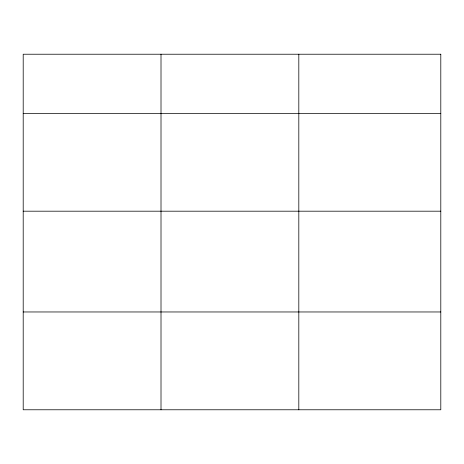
<?xml version="1.0" encoding="UTF-8"?>
<svg xmlns="http://www.w3.org/2000/svg" width="464" height="464" viewBox="0 0 464 464"><rect width="100%" height="100%" fill="white"/><g stroke="black" fill="none" stroke-linecap="round" stroke-linejoin="round"><path stroke-width="0.7" d="M23.2 113.378L440.8 113.378M23.2 211.19L440.8 211.19M23.2 311.965L440.8 311.965M298.816 54.224L298.816 409.776M161.008 54.224L161.008 409.776M440.8 54.224L23.2 54.224L23.2 409.776L440.8 409.776L440.8 54.224"/></g></svg>
